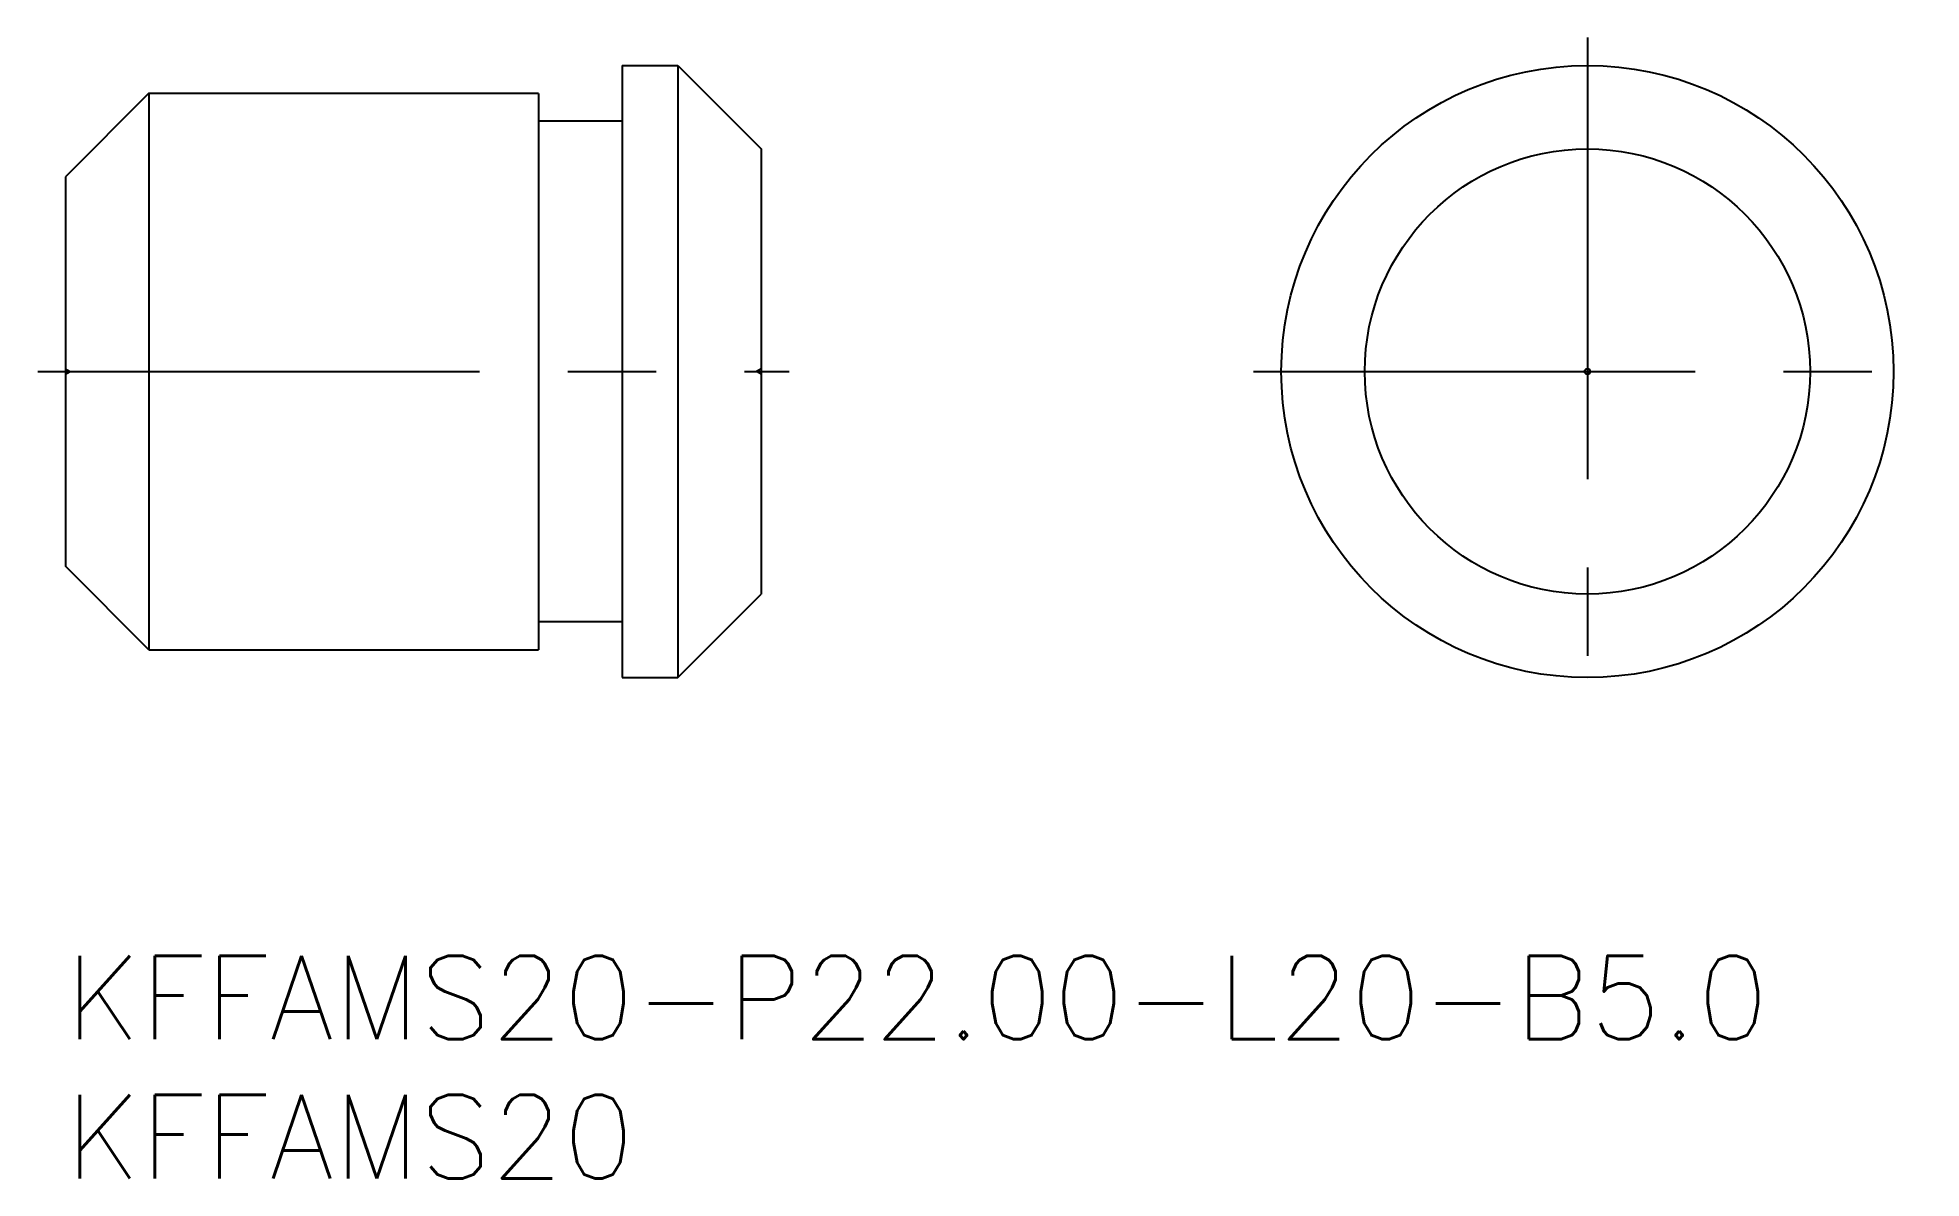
# Model space of a CAD drawing. Extents: x -1 to 66.7, y -8 to 33.
import ezdxf

# ---------------------------------------------------------------- set-up
doc = ezdxf.new("R2010")
doc.units = 0
doc.header["$LTSCALE"] = 0.5
doc.linetypes.add('CENTER', pattern=[50.8, 31.75, -6.35, 6.35, -6.35])
doc.linetypes.add('DASHED', pattern=[19.05, 12.7, -6.35])
for name, color, linetype in [('MSM_CENTER', 1, 'CENTER'), ('MSM_CONTINUOUS', 7, 'CONTINUOUS'), ('MSM_DASHED', 4, 'DASHED'), ('MSM_PART_NUMBER', 7, 'CONTINUOUS')]:
    doc.layers.add(name, color=color, linetype=linetype)
doc.styles.get("Standard").update_dxf_attribs({"font": 'txt.shx', "height": 3, "bigfont": 'bigfont.shx'})

# ---------------------------------------------------------------- blocks, each defined once
blk = doc.blocks.new('*U11')
at = {"layer": 'MSM_PART_NUMBER'}
blk.add_text('KFFAMS20-P22.00-L20-B5.0', height=3, dxfattribs=at).set_placement((0, -3))
blk = doc.blocks.new('*U12')
at = {"layer": 'MSM_PART_NUMBER'}
blk.add_text('KFFAMS20', height=3, dxfattribs=at).set_placement((0, -8))

msp = doc.modelspace()

# ---------------------------------------------------------------- linework, layer by layer
at = {"layer": 'MSM_CENTER'}
for p, q in [((54.69, 33), (54.69, 9)), ((-1, 21), (26, 21)), ((42.69, 21), (66.69, 21))]:
    msp.add_line(p, q, dxfattribs=at)
at = {"layer": 'MSM_CONTINUOUS'}
for p, q in [((20, 32), (20, 10)), ((20, 32), (22, 32)), ((22, 32), (22, 10)), ((22, 32), (25, 29)), ((3, 31), (0, 28)), ((3, 31), (3, 11)), ((3, 31), (17, 31)), ((17, 30.999), (17, 11)), ((20, 29.999), (17, 29.999)), ((25, 29), (25, 13)), ((0, 28), (0, 14)), ((3, 11), (0, 14)), ((22, 10), (25, 13)), ((20, 12.001), (17, 12.001)), ((3, 11), (17, 11)), ((20, 10), (22, 10))]:
    msp.add_line(p, q, dxfattribs=at)
for radius in [11, 8, 0.1]:
    msp.add_circle((54.69, 21), radius, dxfattribs=at)
at = {"layer": 'MSM_DASHED'}
for p, q in [((0, 21.1), (0.173, 21)), ((0, 20.9), (0.173, 21)), ((25, 21.1), (24.827, 21)), ((25, 20.9), (24.827, 21))]:
    msp.add_line(p, q, dxfattribs=at)

# ---------------------------------------------------------------- block references
at = {"layer": 'MSM_CONTINUOUS'}
for name in ['*U11', '*U12']:
    msp.add_blockref(name, (0, 0), dxfattribs=at)

doc.saveas('drawing.dxf')
